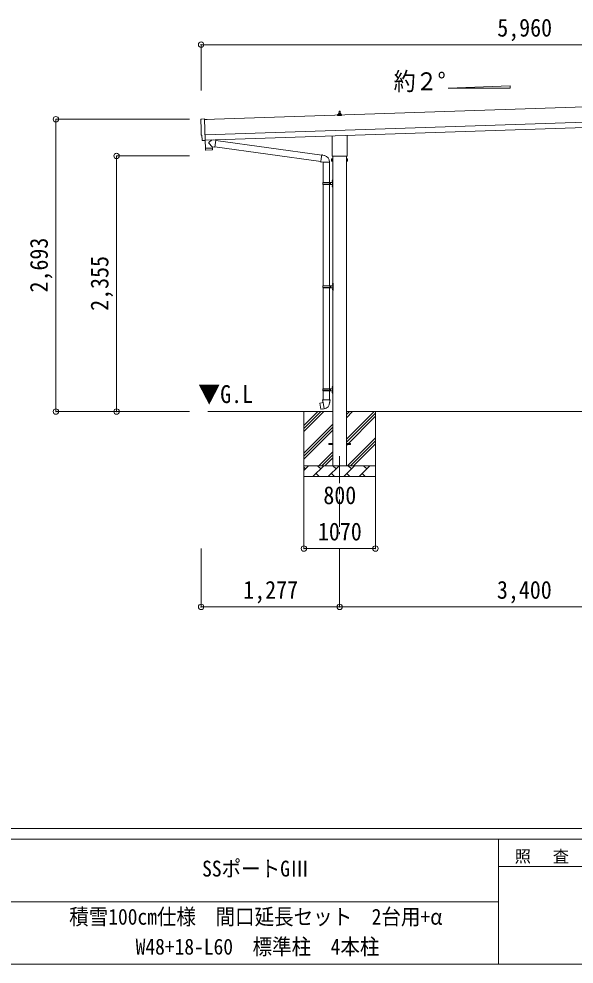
# Model space of a CAD drawing. Units: millimetres at full size, sheet at 1:50; some dimension numbers follow another scale. Extents: x -14053 to 14053, y -9700 to 9700.
# Drawn here: x 82 to 5200, y -9700 to -991 of the extents above; entities that cross this region are included whole.
import ezdxf
from ezdxf.enums import TextEntityAlignment as Align

# ---------------------------------------------------------------- set-up
doc = ezdxf.new("R2010")
doc.units = ezdxf.units.MM
doc.header["$LTSCALE"] = 50
doc.header["$PDMODE"] = 32
doc.header["$PDSIZE"] = 50
doc.linetypes.add('CHAIN1', pattern=[8, 5, -1, 1, -1])
for name, color, linetype, lineweight in [('0-0_0', 7, 'Continuous', 9), ('0-1_Defpoints', 4, 'Continuous', 9), ('0-3_SHAPE', 7, 'Continuous', 9), ('0-6_PARTS1', 6, 'Continuous', 9), ('F-0', 7, 'Continuous', 9)]:
    doc.layers.add(name, color=color, linetype=linetype, lineweight=lineweight)
doc.styles.add('ＭＳ ゴシック', font='')
doc.styles.get('ＭＳ ゴシック').set_extended_font_data('MS Gothic')

msp = doc.modelspace()

# ---------------------------------------------------------------- linework, layer by layer
at = {"layer": '0-0_0'}
for p, q in [((2976.04, -4608.37), (1823.88, -4608.37)), ((2708.54, -4608.37), (2708.54, -5208.37)), ((2708.54, -4793.42), (2893.59, -4608.37)), ((2708.54, -4765.14), (2865.31, -4608.37)), ((2708.54, -4736.85), (2837.02, -4608.37)), ((3101.04, -4863.47), (3356.14, -4608.37)), ((3101.04, -4665.48), (3158.15, -4608.37)), ((3101.04, -4637.2), (3129.87, -4608.37)), ((6376.04, -4608.37), (3101.04, -4608.37)), ((3368.54, -4608.37), (3368.54, -5208.37)), ((3101.04, -4891.75), (3368.54, -4624.25)), ((3101.04, -4920.04), (3368.54, -4652.54)), ((2708.54, -4991.41), (2976.04, -4723.91)), ((2708.54, -5019.7), (2976.04, -4752.2)), ((2708.54, -5047.98), (2976.04, -4780.48)), ((3110.7, -5108.37), (3368.54, -4850.53)), ((3138.98, -5108.37), (3368.54, -4878.81)), ((3167.27, -5108.37), (3368.54, -4907.1)), ((2846.14, -5108.37), (2976.04, -4978.47)), ((2874.42, -5108.37), (2976.04, -5006.75)), ((2902.71, -5108.37), (2976.04, -5035.04)), ((2708.54, -5108.37), (3368.54, -5108.37)), ((2708.54, -5151.26), (2751.43, -5108.37)), ((2722.88, -5136.92), (2708.54, -5122.58)), ((2792.86, -5208.37), (2892.86, -5108.37)), ((2864.3, -5136.92), (2835.75, -5108.37)), ((2934.28, -5208.37), (3034.28, -5108.37)), ((3005.72, -5136.92), (2977.17, -5108.37)), ((3075.7, -5208.37), (3175.7, -5108.37)), ((3147.15, -5136.92), (3118.59, -5108.37)), ((3217.12, -5208.37), (3317.12, -5108.37)), ((3288.57, -5136.92), (3260.01, -5108.37)), ((3365.26, -5108.37), (3368.54, -5105.09)), ((3368.54, -5208.37), (2708.54, -5208.37)), ((2821.41, -5179.82), (2849.96, -5208.37)), ((2962.83, -5179.82), (2991.38, -5208.37)), ((3104.25, -5179.82), (3132.81, -5208.37)), ((3245.67, -5179.82), (3274.23, -5208.37))]:
    msp.add_line(p, q, dxfattribs=at)
at = {"layer": '0-0_0', "linetype": 'CHAIN1'}
for p, q in [((2938.54, -4912.87), (2976.04, -4912.87)), ((3101.04, -4912.87), (3138.54, -4912.87))]:
    msp.add_line(p, q, dxfattribs=at)
at = {"layer": '0-1_Defpoints'}
for p, q in [((7685.89, -1721.76), (1792.84, -1918.19)), ((1797.51, -2058.11), (7690.55, -1861.68)), ((1799.17, -2108.09), (7692.22, -1911.65)), ((3020.29, -1879.61), (3020.29, -1871.9)), ((3056.79, -1879.61), (3020.29, -1879.61)), ((3020.67, -1871.11), (3056.41, -1871.11)), ((3021.06, -1870.92), (3027.78, -1869.29)), ((3028.16, -1869.11), (3048.92, -1869.11)), ((3028.54, -1868.32), (3028.54, -1864.11)), ((3029.54, -1864.11), (3047.54, -1864.11)), ((3032.54, -1864.11), (3033.27, -1840.59)), ((3034.27, -1839.61), (3042.82, -1839.61)), ((3043.82, -1840.59), (3044.54, -1864.11)), ((3048.54, -1868.32), (3048.54, -1864.11)), ((3056.03, -1870.92), (3049.31, -1869.29)), ((3056.79, -1879.61), (3056.79, -1871.9)), ((1817.29, -1916.38), (1792.81, -1917.19)), ((2970.24, -2243.6), (2970.24, -2069.05)), ((3106.84, -2064.5), (3106.84, -2243.6)), ((1779.68, -2112.51), (1772.75, -2112.38)), ((1799.26, -2110.85), (1799.3, -2111.85)), ((2968.54, -2252.37), (2968.54, -2246.87)), ((3106.48, -2255.87), (2970.6, -2255.87)), ((2976.04, -2255.87), (2976.04, -5108.37)), ((3101.04, -5108.37), (3101.04, -2255.87)), ((3108.54, -2246.87), (3108.54, -2252.37)), ((2964.54, -2281.87), (2965.3, -2280.56)), ((2964.54, -2281.87), (2964.54, -2298.87)), ((2964.54, -2298.87), (2965.3, -2300.19)), ((2971.54, -2285.46), (2965.3, -2285.46)), ((2971.54, -2295.28), (2965.3, -2295.28)), ((2971.54, -2300.19), (2965.3, -2300.19)), ((2974.04, -2299.57), (2971.54, -2299.57)), ((3103.04, -2299.57), (3105.54, -2299.57)), ((3105.54, -2285.46), (3111.78, -2285.46)), ((3105.54, -2295.28), (3111.78, -2295.28)), ((3105.54, -2300.19), (3111.78, -2300.19)), ((3112.54, -2281.87), (3111.78, -2280.56)), ((3112.54, -2298.87), (3111.78, -2300.19)), ((3112.54, -2281.87), (3112.54, -2298.87)), ((2938.54, -4903.87), (2976.04, -4903.87)), ((2938.54, -4912.87), (2938.54, -4903.87)), ((3101.04, -4903.87), (3138.54, -4903.87)), ((3138.54, -4912.87), (3138.54, -4903.87))]:
    msp.add_line(p, q, dxfattribs=at)
at = {"layer": '0-1_Defpoints', "color": 7, "linetype": 'CHAIN1'}
msp.add_line((3038.54, -5020.04), (3038.54, -5739.79), dxfattribs=at)
at = {"layer": '0-1_Defpoints'}
for points in [[(1761.17, -1915.81), (1792.67, -1913.11), (1799.26, -2110.85)], [(1792.84, -1918.19), (1817.33, -1917.38), (1817.29, -1916.38)], [(1769.81, -2109.48), (1768.24, -2062.48), (1767.64, -2062.5)], [(1780.41, -2112.21), (1781.05, -2111.56), (1799.3, -2111.86)], [(2971.54, -2300.19), (2971.54, -2280.56), (2965.3, -2280.56)], [(2971.54, -2299.57), (2971.54, -2281.17), (2974.04, -2281.17)], [(3105.54, -2299.57), (3105.54, -2281.17), (3103.04, -2281.17)], [(3105.54, -2300.19), (3105.54, -2280.56), (3111.78, -2280.56)]]:
    msp.add_lwpolyline(points, dxfattribs=at)
for points in [[(2974.04, -2300.87), (2974.04, -2279.87), (2976.04, -2279.87), (2976.04, -2300.87)], [(3103.04, -2300.87), (3103.04, -2279.87), (3101.04, -2279.87), (3101.04, -2300.87)]]:
    msp.add_lwpolyline(points, close=True, dxfattribs=at)
for centre, radius, start, end in [((3021.29, -1871.9), 1, 103.62699, 180), ((3027.54, -1868.32), 1, 283.62699, 0), ((3032.63, -1864.74), 4.13, 90, 171.17633), ((3029.54, -1865.11), 1, 90, 180), ((3034.27, -1840.61), 1, 90, 178.60509), ((3041.87, -1864.11), 4.83, 133.60282, 180), ((3035.21, -1864.11), 4.83, 0, 46.39718), ((3042.82, -1840.61), 1, 1.39491, 90), ((3044.46, -1864.74), 4.13, 8.82367, 90), ((3047.54, -1865.11), 1, 0, 90), ((3049.54, -1868.32), 1, 180, 256.37301), ((3055.79, -1871.9), 1, 0, 76.37301), ((2972.54, -2246.87), 4, 125.09963, 180), ((2972.54, -2252.37), 4, 180, 194.47751), ((2972.54, -2252.37), 4, 194.47751, 241.04498), ((3104.54, -2252.37), 4, 298.95502, 345.52249), ((3104.54, -2246.87), 4, 0, 54.90037), ((3104.54, -2252.37), 4, 345.52249, 0), ((2980.78, -2290.37), 16.24, 162.41205, 197.58795), ((2968.89, -2283.01), 4.34, 145.61575, 214.38425), ((2968.89, -2297.73), 4.34, 145.61575, 214.38425), ((3096.3, -2290.37), 16.24, 342.41205, 17.58795), ((3108.2, -2283.01), 4.34, 325.61575, 34.38425), ((3108.2, -2297.73), 4.34, 325.61575, 34.38425)]:
    msp.add_arc(centre, radius, start, end, dxfattribs=at)
for centre, major_axis, ratio, start_param, end_param in [((1761.43, -1918.8), (-3, -0.1), 0.99863, 4.7647489, 6.2979817), ((-2999.44, -2147.96), (4760.73, 158.69), 0.99863, 6.2686928, 6.2979817), ((1767.5, -2058.1), (-4.4, -0.15), 0.99863, 6.2686928, 7.8539816), ((1772.81, -2109.37), (-2.11, -2.14), 0.9974, 5.5252311, 7.0411395), ((1779.7, -2111.51), (-0.704, -0.714), 0.9974, 0.7579542, 1.5707963)]:
    msp.add_ellipse(centre, major_axis=major_axis, ratio=ratio, start_param=start_param, end_param=end_param, dxfattribs=at)
at = {"layer": '0-3_SHAPE'}
for p, q in [((1864.83, -2168.92), (1833.34, -2136.4)), ((1860.59, -2106.04), (1833.37, -2129.07)), ((1864.83, -2168.92), (1889.31, -2172.4)), ((1864.83, -2168.92), (1865.23, -2180.93)), ((1898.28, -2109.33), (1872.37, -2105.65)), ((1889.08, -2170.49), (2864.25, -2305.72)), ((1898.28, -2109.33), (1889.31, -2172.4)), ((1898.51, -2111.24), (2874.67, -2246.62)), ((1801.3, -2184.06), (1801.97, -2197.1)), ((1862.58, -2198.02), (1805.06, -2199.94)), ((1805.77, -2182.91), (1805.82, -2183.91)), ((1860.74, -2181.08), (1860.75, -2182.08)), ((2874.99, -2244.8), (2869.46, -2276.17)), ((2874.99, -2244.8), (2876.14, -2242.82)), ((2876.14, -2242.82), (2879.7, -2243.45)), ((2879.7, -2243.45), (2880.11, -2245.8)), ((2894.63, -2248.62), (2896.31, -2250.25)), ((2896.31, -2250.25), (2898.43, -2250.7)), ((2863.93, -2307.53), (2869.46, -2276.17)), ((2863.93, -2307.53), (2864.33, -2309.79)), ((2863.93, -2307.53), (2869.08, -2308.35)), ((2864.33, -2309.79), (2867.89, -2310.42)), ((2867.89, -2310.42), (2869.08, -2308.35)), ((2869.08, -2308.35), (2883.69, -2310.66)), ((2883.69, -2310.66), (2885.89, -2309.68)), ((2946.19, -2310.08), (2885.01, -2310.08)), ((2886.04, -2310.08), (2886.04, -2499.37)), ((2946.04, -2310.08), (2946.04, -2499.37)), ((2883.04, -2501.37), (2933.37, -2501.37)), ((2883.04, -2515.37), (2933.37, -2515.37)), ((2884.04, -2499.37), (2970.04, -2499.37)), ((2884.04, -2499.37), (2884.04, -2501.37)), ((2884.04, -2517.37), (2884.04, -2515.37)), ((2884.04, -2517.37), (2970.04, -2517.37)), ((2886.04, -2517.37), (2886.04, -3449.37)), ((2943.04, -2499.37), (2943.04, -2503.87)), ((2943.04, -2503.87), (2945.04, -2503.87)), ((2943.04, -2517.37), (2943.04, -2512.87)), ((2943.04, -2512.87), (2945.04, -2512.87)), ((2945.04, -2503.87), (2945.04, -2508.37)), ((2945.04, -2512.87), (2945.04, -2508.37)), ((2946.04, -2517.37), (2946.04, -3449.37)), ((2951.04, -2499.37), (2951.04, -2508.37)), ((2951.04, -2503.87), (2954.04, -2503.87)), ((2951.04, -2517.37), (2951.04, -2508.37)), ((2951.04, -2512.87), (2954.04, -2512.87)), ((2954.04, -2503.87), (2954.04, -2508.37)), ((2954.04, -2512.87), (2954.04, -2508.37)), ((2969.74, -2482.22), (2971.78, -2483.22)), ((2971.01, -2480.22), (2971.64, -2480.22)), ((2971.01, -2480.22), (2971.01, -2488.52)), ((2971.01, -2488.52), (2971.64, -2488.52)), ((2971.64, -2480.22), (2971.64, -2488.52)), ((2971.64, -2480.22), (2972.04, -2480.62)), ((2971.64, -2488.52), (2972.04, -2488.12)), ((2971.78, -2483.22), (2972.4, -2484.37)), ((2972.04, -2476.37), (2975.04, -2474.87)), ((2972.04, -2476.37), (2972.04, -2508.37)), ((2972.04, -2480.62), (2972.04, -2488.12)), ((2972.04, -2540.37), (2972.04, -2508.37)), ((2975.04, -2474.87), (2975.04, -2508.37)), ((2975.04, -2474.87), (2976.04, -2474.87)), ((2975.04, -2541.87), (2975.04, -2508.37)), ((2976.04, -2474.87), (2976.04, -2508.37)), ((2976.04, -2541.87), (2976.04, -2508.37)), ((2969.74, -2530.22), (2971.78, -2531.22)), ((2971.01, -2528.22), (2971.64, -2528.22)), ((2971.01, -2528.22), (2971.01, -2536.52)), ((2971.01, -2536.52), (2971.64, -2536.52)), ((2971.64, -2528.22), (2971.64, -2536.52)), ((2971.64, -2528.22), (2972.04, -2528.62)), ((2971.64, -2536.52), (2972.04, -2536.12)), ((2971.78, -2531.22), (2972.4, -2532.37)), ((2972.04, -2528.62), (2972.04, -2536.12)), ((2972.04, -2540.37), (2975.04, -2541.87)), ((2975.04, -2541.87), (2976.04, -2541.87)), ((2885.54, -3451.37), (2935.87, -3451.37)), ((2885.54, -3465.37), (2935.87, -3465.37)), ((2886.04, -3467.36), (2886.04, -4399.37)), ((2886.54, -3449.37), (2972.54, -3449.37)), ((2886.54, -3449.37), (2886.54, -3451.37)), ((2886.54, -3467.37), (2886.54, -3465.37)), ((2886.54, -3467.37), (2972.54, -3467.37)), ((2945.54, -3449.37), (2945.54, -3453.87)), ((2945.54, -3453.87), (2947.54, -3453.87)), ((2945.54, -3467.37), (2945.54, -3462.87)), ((2945.54, -3462.87), (2947.54, -3462.87)), ((2946.04, -3467.36), (2946.04, -4399.37)), ((2947.54, -3453.87), (2947.54, -3458.37)), ((2947.54, -3462.87), (2947.54, -3458.37)), ((2953.54, -3449.37), (2953.54, -3458.37)), ((2953.54, -3453.87), (2956.54, -3453.87)), ((2953.54, -3467.37), (2953.54, -3458.37)), ((2953.54, -3462.87), (2956.54, -3462.87)), ((2956.54, -3453.87), (2956.54, -3458.37)), ((2956.54, -3462.87), (2956.54, -3458.37)), ((2972.24, -3432.22), (2974.28, -3433.22)), ((2972.24, -3480.22), (2974.28, -3481.22)), ((2973.51, -3430.22), (2974.14, -3430.22)), ((2973.51, -3430.22), (2973.51, -3438.52)), ((2973.51, -3438.52), (2974.14, -3438.52)), ((2973.51, -3478.22), (2974.14, -3478.22)), ((2973.51, -3478.22), (2973.51, -3486.52)), ((2974.14, -3430.22), (2974.14, -3438.52)), ((2974.14, -3430.22), (2974.54, -3430.62)), ((2974.14, -3438.52), (2974.54, -3438.12)), ((2974.14, -3478.22), (2974.14, -3486.52)), ((2974.14, -3478.22), (2974.54, -3478.62)), ((2974.28, -3433.22), (2974.9, -3434.37)), ((2974.28, -3481.22), (2974.9, -3482.37)), ((2974.54, -3426.37), (2977.54, -3424.87)), ((2974.54, -3426.37), (2974.54, -3458.37)), ((2974.54, -3430.62), (2974.54, -3438.12)), ((2974.54, -3490.37), (2974.54, -3458.37)), ((2974.54, -3478.62), (2974.54, -3486.12)), ((2977.54, -3424.87), (2977.54, -3458.37)), ((2977.54, -3424.87), (2978.54, -3424.87)), ((2977.54, -3491.87), (2977.54, -3458.37)), ((2978.54, -3424.87), (2978.54, -3458.37)), ((2978.54, -3491.87), (2978.54, -3458.37)), ((2973.51, -3486.52), (2974.14, -3486.52)), ((2974.14, -3486.52), (2974.54, -3486.12)), ((2974.54, -3490.37), (2977.54, -3491.87)), ((2977.54, -3491.87), (2978.54, -3491.87)), ((2883.04, -4401.37), (2933.37, -4401.37)), ((2883.04, -4415.37), (2933.37, -4415.37)), ((2884.04, -4399.37), (2970.04, -4399.37)), ((2884.04, -4399.37), (2884.04, -4401.37)), ((2884.04, -4417.37), (2884.04, -4415.37)), ((2884.04, -4417.37), (2970.04, -4417.37)), ((2886.04, -4417.37), (2886.04, -4502.3)), ((2943.04, -4399.37), (2943.04, -4403.87)), ((2943.04, -4403.87), (2945.04, -4403.87)), ((2943.04, -4417.37), (2943.04, -4412.87)), ((2943.04, -4412.87), (2945.04, -4412.87)), ((2945.04, -4403.87), (2945.04, -4408.37)), ((2945.04, -4412.87), (2945.04, -4408.37)), ((2946.04, -4417.37), (2946.04, -4502.3)), ((2951.04, -4399.37), (2951.04, -4408.37)), ((2951.04, -4403.87), (2954.04, -4403.87)), ((2951.04, -4417.37), (2951.04, -4408.37)), ((2951.04, -4412.87), (2954.04, -4412.87)), ((2954.04, -4403.87), (2954.04, -4408.37)), ((2954.04, -4412.87), (2954.04, -4408.37)), ((2969.74, -4382.22), (2971.78, -4383.22)), ((2969.74, -4430.22), (2971.78, -4431.22)), ((2971.01, -4380.22), (2971.64, -4380.22)), ((2971.01, -4380.22), (2971.01, -4388.52)), ((2971.01, -4388.52), (2971.64, -4388.52)), ((2971.01, -4428.22), (2971.64, -4428.22)), ((2971.01, -4428.22), (2971.01, -4436.52)), ((2971.01, -4436.52), (2971.64, -4436.52)), ((2971.64, -4380.22), (2971.64, -4388.52)), ((2971.64, -4380.22), (2972.04, -4380.62)), ((2971.64, -4388.52), (2972.04, -4388.12)), ((2971.64, -4428.22), (2971.64, -4436.52)), ((2971.64, -4428.22), (2972.04, -4428.62)), ((2971.64, -4436.52), (2972.04, -4436.12)), ((2971.78, -4383.22), (2972.4, -4384.37)), ((2971.78, -4431.22), (2972.4, -4432.37)), ((2972.04, -4376.37), (2975.04, -4374.87)), ((2972.04, -4376.37), (2972.04, -4408.37)), ((2972.04, -4380.62), (2972.04, -4388.12)), ((2972.04, -4440.37), (2972.04, -4408.37)), ((2972.04, -4428.62), (2972.04, -4436.12)), ((2972.04, -4440.37), (2975.04, -4441.87)), ((2975.04, -4374.87), (2975.04, -4408.37)), ((2975.04, -4374.87), (2976.04, -4374.87)), ((2975.04, -4441.87), (2975.04, -4408.37)), ((2976.04, -4374.87), (2976.04, -4408.37)), ((2976.04, -4441.87), (2976.04, -4408.37)), ((2885.45, -4525.5), (2857.58, -4530.75)), ((2870.32, -4528.15), (2870.11, -4528.39)), ((2884.19, -4502.3), (2882.04, -4503.08)), ((2882.04, -4503.08), (2882.04, -4506.7)), ((2882.04, -4506.7), (2884.28, -4507.51)), ((2884.19, -4502.3), (2916.04, -4502.3)), ((2884.19, -4502.3), (2884.28, -4507.51)), ((2884.28, -4507.51), (2884.54, -4522.3)), ((2884.54, -4522.3), (2885.89, -4524.3)), ((2895.81, -4582.79), (2885.67, -4525.32)), ((2885.69, -4524.5), (2885.69, -4525.21)), ((2885.89, -4524.3), (2885.86, -4524.3)), ((2947.89, -4502.3), (2916.04, -4502.3)), ((2946.23, -4524.24), (2946.15, -4526.4)), ((2947.54, -4522.3), (2946.23, -4524.24)), ((2950.04, -4506.7), (2947.8, -4507.51)), ((2947.89, -4502.3), (2950.04, -4503.08)), ((2950.04, -4503.08), (2950.04, -4506.7)), ((2975.04, -4441.87), (2976.04, -4441.87)), ((2857.58, -4530.75), (2856.77, -4531.92)), ((2856.77, -4531.92), (2866.39, -4586.48)), ((2880.42, -4585.39), (2880.14, -4585.23)), ((2896.11, -4583.56), (2895.87, -4582.9))]:
    msp.add_line(p, q, dxfattribs=at)
for points in [[(1798.9, -2111.85), (1801.27, -2183.06), (1865.23, -2180.93)], [(1865.48, -2194.98), (1865.27, -2181.93), (1801.3, -2184.06)], [(2874.99, -2244.8), (2880.11, -2245.8), (2894.63, -2248.62)], [(2969.74, -2486.52), (2971.78, -2485.52), (2972.4, -2484.37)], [(2969.74, -2534.52), (2971.78, -2533.52), (2972.4, -2532.37)], [(2972.24, -3436.52), (2974.28, -3435.52), (2974.9, -3434.37)], [(2972.24, -3484.52), (2974.28, -3483.52), (2974.9, -3482.37)], [(2969.74, -4386.52), (2971.78, -4385.52), (2972.4, -4384.37)], [(2969.74, -4434.52), (2971.78, -4433.52), (2972.4, -4432.37)], [(2872.57, -4527.93), (2872.29, -4527.78), (2870.32, -4528.15)], [(2947.89, -4502.3), (2947.8, -4507.51), (2947.54, -4522.3)], [(2895.54, -4582.7), (2867.55, -4587.3), (2866.39, -4586.48)], [(2882.6, -4584.83), (2882.39, -4585.07), (2880.42, -4585.39)]]:
    msp.add_lwpolyline(points, dxfattribs=at)
for centre, radius, start, end in [((1836.76, -2132.75), 5, 132.56466, 226.88314), ((1804.96, -2196.94), 3, 182.90915, 271.95747), ((1862.48, -2195.03), 3, 271.90915, 0.90915), ((2885.89, -2309.68), 60.3, 359.62495, 78), ((2931.79, -2508.37), 49.25, 171.82876, 180.00002), ((2931.79, -2508.37), 49.25, 180.00002, 188.17127), ((2933.37, -2499.37), 2, 270, 359.99998), ((2933.37, -2517.37), 2, 0.00005, 90.00004), ((2975.34, -2484.37), 6, 136.21765, 223.78235), ((2970.04, -2497.37), 2, 270, 359.99998), ((2970.04, -2519.37), 2, 0.00005, 90.00004), ((2975.34, -2532.37), 6, 136.21765, 223.78235), ((2934.29, -3458.37), 49.25, 171.82876, 180.00002), ((2934.29, -3458.37), 49.25, 180.00002, 188.17127), ((2935.87, -3449.37), 2, 270, 359.99998), ((2935.87, -3467.37), 2, 0.00005, 90.00004), ((2977.84, -3434.37), 6, 136.21765, 223.78235), ((2977.84, -3482.37), 6, 136.21765, 223.78235), ((2972.54, -3447.37), 2, 270, 359.99998), ((2972.54, -3469.37), 2, 0.00005, 90.00004), ((2931.79, -4408.37), 49.25, 171.82876, 180.00002), ((2931.79, -4408.37), 49.25, 180.00002, 188.17127), ((2933.37, -4399.37), 2, 270, 359.99998), ((2933.37, -4417.37), 2, 0.00005, 90.00004), ((2975.34, -4384.37), 6, 136.21765, 223.78235), ((2975.34, -4432.37), 6, 136.21765, 223.78235), ((2970.04, -4397.37), 2, 270, 359.99998), ((2970.04, -4419.37), 2, 0.00005, 90.00004), ((2885.39, -4525.21), 0.3, 280.66842, 0), ((2885.89, -4524.5), 0.2, 100, 180), ((2885.89, -4524.3), 60.3, 279.96938, 358), ((2895.59, -4583), 0.3, 20, 99.33158), ((2896.3, -4583.49), 0.2, 200, 279.96938)]:
    msp.add_arc(centre, radius, start, end, dxfattribs=at)
at = {"layer": '0-6_PARTS1'}
for p, q in [((1761.54, -1228.29), (1761.54, -1650.94)), ((1761.54, -1228.29), (7721.54, -1228.29)), ((422.86, -1915.39), (1655.44, -1915.39)), ((422.86, -4608.37), (422.86, -1915.39)), ((981.97, -2253.37), (1655.44, -2253.37)), ((981.97, -4608.37), (981.97, -2253.37)), ((422.86, -4608.37), (1655.44, -4608.37)), ((981.97, -4608.37), (1655.44, -4608.37)), ((2708.54, -5871.18), (2708.54, -5208.37)), ((3368.54, -5871.18), (3368.54, -5208.37)), ((1761.54, -6408.42), (1761.54, -5871.18)), ((2708.54, -5871.18), (3368.54, -5871.18)), ((3038.54, -6408.42), (3038.54, -5871.18)), ((3038.54, -6408.42), (1761.54, -6408.42)), ((6438.54, -6408.42), (3038.54, -6408.42))]:
    msp.add_line(p, q, dxfattribs=at)
at = {"layer": '0-6_PARTS1', "color": 4}
for p, q in [((4039.07, -1629.63), (4610.27, -1608.52)), ((4610.27, -1629.63), (4039.07, -1629.63)), ((4610.27, -1608.52), (4610.27, -1629.63))]:
    msp.add_line(p, q, dxfattribs=at)
at = {"layer": '0-6_PARTS1'}
for p in [(1761.54, -1228.29), (422.86, -1915.39), (981.97, -2253.37), (422.86, -4608.37), (981.97, -4608.37), (2708.54, -5871.18), (3368.54, -5871.18), (1761.54, -6408.42), (3038.54, -6408.42)]:
    msp.add_point(p, dxfattribs=at)
at = {"layer": 'F-0', "color": 5, "lineweight": 5}
for p, q in [((-14053.43, -8450), (13346.57, -8450)), ((-14053.43, -8550), (8901.98, -8550)), ((4501.97, -8550), (4501.97, -9700)), ((4501.97, -8800), (7501.97, -8800)), ((-5748.03, -9125), (4501.97, -9125)), ((-14053.43, -9700), (13346.57, -9700))]:
    msp.add_line(p, q, dxfattribs=at)

# ---------------------------------------------------------------- texts
at = {"layer": '0-0_0', "style": 'ＭＳ ゴシック', "width": 0.9}
msp.add_text('▼G.L', height=165, dxfattribs=at).set_placement((1734.88, -4579.92), align=Align.BOTTOM_LEFT)
at = {"layer": '0-6_PARTS1', "color": 7, "style": 'ＭＳ ゴシック', "width": 0.9}
for s, p in [('5,960', (4491.54, -1203.29)), ('約２°', (3536.43, -1697.87)), ('800', (2888.54, -5511.48)), ('1070', (2838.54, -5846.18)), ('1,277', (2150.04, -6383.42)), ('3,400', (4488.54, -6383.42))]:
    msp.add_text(s, height=165, dxfattribs=at).set_placement(p, align=Align.BOTTOM_LEFT)
for s, p in [('2,693', (397.86, -3511.88)), ('2,355', (956.97, -3680.87))]:
    msp.add_text(s, height=165, rotation=90, dxfattribs=at).set_placement(p, align=Align.BOTTOM_LEFT)
at = {"layer": 'F-0', "style": 'ＭＳ ゴシック', "width": 0.9}
for s, p in [('SSポートGⅢ', (1770.72, -8937.5)), ('積雪100cm仕様\u3000間口延長セット\u30002台用+α', (545.72, -9380.76)), ('W48+18-L60\u3000標準柱\u30004本柱', (1158.22, -9656.45))]:
    msp.add_text(s, height=146.6, dxfattribs=at).set_placement(p, align=Align.BOTTOM_LEFT)
at = {"layer": 'F-0', "insert": (4651.98, -8775), "char_height": 110, "attachment_point": 7, "style": 'ＭＳ ゴシック'}
msp.add_mtext('\\T1.17;照\u3000査', dxfattribs=at)

doc.saveas('drawing.dxf')
